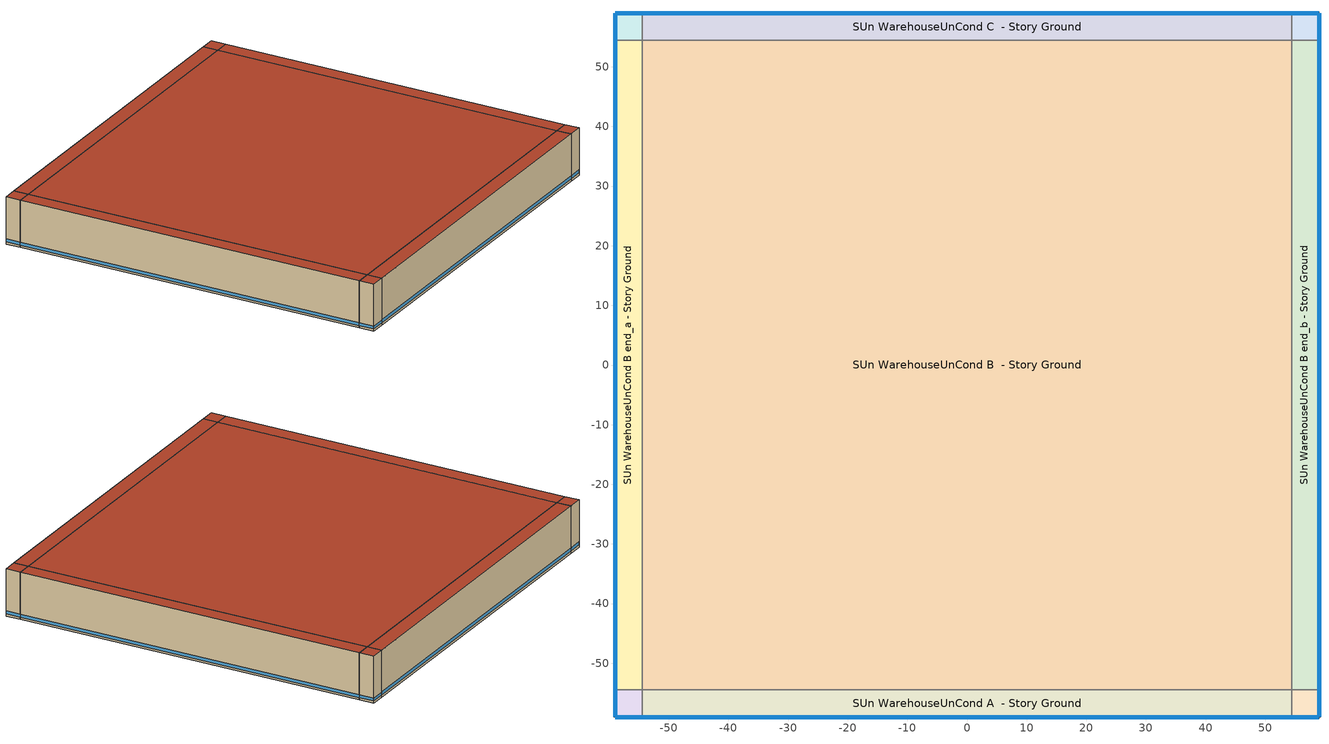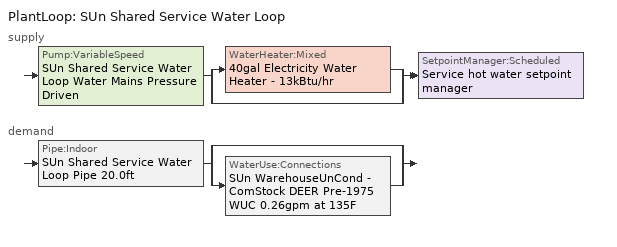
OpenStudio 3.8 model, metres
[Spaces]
SUn WarehouseUnCond A end_a - Story Ground
 floor ground (Foundation F 126 Perim 914 Area 209): -59.02,-59.02 -59.02,-54.45 -54.45,-54.45 -54.45,-59.02 z0
 wall outside: -59.02,-54.45 -59.02,-59.02 -54.45,-59.02 z0:14.63
 wall to SUn WarehouseUnCond B end_a - Story Ground: -54.45,-54.45 -59.02,-54.45 z0:14.63
 wall to SUn WarehouseUnCond A  - Story Ground: -54.45,-59.02 -54.45,-54.45 z0:14.63
 window (Window U-0.75 SHGC 0.65): -59.02,-54.48 -59.02,-59 / -59,-59.02 -54.48,-59.02 z0.76:1.65
 roof outside: -54.45,-59.02 -54.45,-54.45 -59.02,-54.45 -59.02,-59.02 z14.63
SUn WarehouseUnCond B end_a - Story Ground
 floor ground (Foundation F 126 Perim 1089 Area 49791): -59.02,-54.45 -59.02,54.45 -54.45,54.45 -54.45,-54.45 z0
 wall outside: -59.02,54.45 -59.02,-54.45 z0:14.63
 wall to SUn WarehouseUnCond C end_a - Story Ground: -54.45,54.45 -59.02,54.45 z0:14.63
 wall to SUn WarehouseUnCond B  - Story Ground: -54.45,-54.45 -54.45,54.45 z0:14.63
 window (Window U-0.75 SHGC 0.65): -59.02,54.43 -59.02,-54.43 z0.76:1.64
 roof outside: -54.45,-54.45 -54.45,54.45 -59.02,54.45 -59.02,-54.45 z14.63
SUn WarehouseUnCond C end_a - Story Ground
 floor ground (Foundation F 126 Perim 914 Area 209): -59.02,54.45 -59.02,59.02 -54.45,59.02 -54.45,54.45 z0
 wall outside: -54.45,59.02 -59.02,59.02 -59.02,54.45 z0:14.63
 wall to SUn WarehouseUnCond C  - Story Ground: -54.45,54.45 -54.45,59.02 z0:14.63
 window (Window U-0.75 SHGC 0.65): -59.02,59 -59.02,54.48 / -54.48,59.02 -59,59.02 z0.76:1.65
 roof outside: -54.45,54.45 -54.45,59.02 -59.02,59.02 -59.02,54.45 z14.63
SUn WarehouseUnCond A  - Story Ground
 floor ground (Foundation F 126 Perim 1089 Area 49791): -54.45,-59.02 -54.45,-54.45 54.45,-54.45 54.45,-59.02 z0
 wall outside: -54.45,-59.02 54.45,-59.02 z0:14.63
 wall to SUn WarehouseUnCond B  - Story Ground: 54.45,-54.45 -54.45,-54.45 z0:14.63
 wall to SUn WarehouseUnCond A end_b - Story Ground: 54.45,-59.02 54.45,-54.45 z0:14.63
 window (Window U-0.75 SHGC 0.65): -54.43,-59.02 54.43,-59.02 z0.76:1.64
 roof outside: 54.45,-59.02 54.45,-54.45 -54.45,-54.45 -54.45,-59.02 z14.63
SUn WarehouseUnCond B  - Story Ground
 floor ground (Foundation F 126 Perim 0 Area 118602): -54.45,-54.45 -54.45,54.45 54.45,54.45 54.45,-54.45 z0
 wall to SUn WarehouseUnCond C  - Story Ground: 54.45,54.45 -54.45,54.45 z0:14.63
 wall to SUn WarehouseUnCond B end_b - Story Ground: 54.45,-54.45 54.45,54.45 z0:14.63
 roof outside: 54.45,-54.45 54.45,54.45 -54.45,54.45 -54.45,-54.45 z14.63
SUn WarehouseUnCond C  - Story Ground
 floor ground (Foundation F 126 Perim 1089 Area 49791): -54.45,54.45 -54.45,59.02 54.45,59.02 54.45,54.45 z0
 wall outside: 54.45,59.02 -54.45,59.02 z0:14.63
 wall to SUn WarehouseUnCond C end_b - Story Ground: 54.45,54.45 54.45,59.02 z0:14.63
 window (Window U-0.75 SHGC 0.65): 54.43,59.02 -54.43,59.02 z0.76:1.64
 roof outside: 54.45,54.45 54.45,59.02 -54.45,59.02 -54.45,54.45 z14.63
SUn WarehouseUnCond A end_b - Story Ground
 floor ground (Foundation F 126 Perim 914 Area 209): 54.45,-59.02 54.45,-54.45 59.02,-54.45 59.02,-59.02 z0
 wall outside: 54.45,-59.02 59.02,-59.02 59.02,-54.45 z0:14.63
 wall to SUn WarehouseUnCond B end_b - Story Ground: 59.02,-54.45 54.45,-54.45 z0:14.63
 window (Window U-0.75 SHGC 0.65): 54.48,-59.02 59,-59.02 / 59.02,-59 59.02,-54.48 z0.76:1.65
 roof outside: 59.02,-59.02 59.02,-54.45 54.45,-54.45 54.45,-59.02 z14.63
SUn WarehouseUnCond B end_b - Story Ground
 floor ground (Foundation F 126 Perim 1089 Area 49791): 54.45,-54.45 54.45,54.45 59.02,54.45 59.02,-54.45 z0
 wall outside: 59.02,-54.45 59.02,54.45 z0:14.63
 wall to SUn WarehouseUnCond C end_b - Story Ground: 59.02,54.45 54.45,54.45 z0:14.63
 window (Window U-0.75 SHGC 0.65): 59.02,-54.43 59.02,54.43 z0.76:1.64
 roof outside: 59.02,-54.45 59.02,54.45 54.45,54.45 54.45,-54.45 z14.63
SUn WarehouseUnCond C end_b - Story Ground
 floor ground (Foundation F 126 Perim 914 Area 209): 54.45,54.45 54.45,59.02 59.02,59.02 59.02,54.45 z0
 wall outside: 59.02,54.45 59.02,59.02 54.45,59.02 z0:14.63
 window (Window U-0.75 SHGC 0.65): 59,59.02 54.48,59.02 / 59.02,54.48 59.02,59 z0.76:1.65
 roof outside: 59.02,54.45 59.02,59.02 54.45,59.02 54.45,54.45 z14.63
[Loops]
PlantLoop 'SUn Shared Service Water Loop'
 supply: Pump:VariableSpeed 'SUn Shared Service Water Loop Water Mains Pressure Driven' > split
  | WaterHeater:Mixed '40gal Electricity Water Heater - 13kBtu/hr'
  | bypass
  join > SetpointManager:Scheduled 'Service hot water setpoint manager'
 demand: Pipe:Indoor 'SUn Shared Service Water Loop Pipe 20.0ft' > split
  | bypass
  | WaterUse:Connections 'SUn WarehouseUnCond - ComStock DEER Pre-1975 WUC 0.26gpm at 135F'
[Site]
Barstow Daggett_CA_USA: Latitude {deg}=34.85; Longitude {deg}=-116.79; Time Zone {hr}=-8; Elevation {m}=588; Terrain=City
[Site:WaterMainsTemperature]
Calculation Method=Correlation; Annual Average Outdoor Air Temperature {C}=20.6067; Maximum Difference In Monthly Average Outdoor Air Temperatures {deltaC}=25.37
[SizingPeriod:DesignDay] Barometric Pressure {Pa}=94458; Rain Indicator=No; Snow Indicator=No; Day of Month=21; Daylight Saving Time Indicator=No; Humidity Condition Type=Wetbulb; Dry-Bulb Temperature Range Modifier Type=DefaultMultipliers
Name | Maximum Dry-Bulb Temperature {C} | Daily Dry-Bulb Temperature Range {deltaC} | Wind Speed {m/s} | Wind Direction {deg} | Month | Day Type | Wetbulb or DewPoint at Maximum Dry-Bulb {C} | Solar Model Indicator | ASHRAE Clear Sky Optical Depth for Beam Irradiance | ASHRAE Clear Sky Optical Depth for Diffuse Irradiance | Sky Clearness
Barstow Daggett Ann Clg .4% Condns DB=>MWB 1 | 42.5 | 16.6 | 4.8 | 290 | 7 | SummerDesignDay | 20.7 | ASHRAETau | 0.321 | 2.432
Barstow Daggett Ann Clg .4% Condns WB=>MDB 1 | 37.5 | 16.6 | 4.8 | 290 | 7 | SummerDesignDay | 22.7 | ASHRAETau | 0.321 | 2.432
Barstow Daggett Ann Htg 99.6% Condns DB 1 | -1.8 | 0 | 2.6 | 280 | 12 | WinterDesignDay | -1.8 | ASHRAEClearSky |  |  | 0
Barstow Daggett August .4% Condns DB=>MCWB 1 | 43.6 | 16.4 | 4.8 | 290 | 8 | SummerDesignDay | 21.7 | ASHRAETau | 0.332 | 2.431
Barstow Daggett October .4% Condns DB=>MCWB 1 | 36.3 | 15.3 | 4.8 | 290 | 10 | SummerDesignDay | 17.2 | ASHRAETau | 0.325 | 2.491
Barstow Daggett September .4% Condns DB=>MCWB 1 | 40.8 | 16.2 | 4.8 | 290 | 9 | SummerDesignDay | 19.4 | ASHRAETau | 0.315 | 2.542
[ClimateZones]
Climate Zone Institution Name 1=CEC; Climate Zone Document Name 1=California Climate Zone Descriptions; Climate Zone Document Year 1=1995; Climate Zone Value 1=10
[Building]
ComStock DEER Pre-1975|SUn: North Axis {deg}=135; Default Construction Set=ComStock DEER Pre-1975 - SUn - CEC T24-CEC10; Default Schedule Set=Building Default Schedule Set; Standards Building Type=SUn
[Site:GroundTemperature:FCfactorMethod]
January Ground Temperature {C}=19; February Ground Temperature {C}=12.8; March Ground Temperature {C}=12.5; April Ground Temperature {C}=12.4; May Ground Temperature {C}=13.1; June Ground Temperature {C}=14.2; July Ground Temperature {C}=14.5; August Ground Temperature {C}=18.8; September Ground Temperature {C}=21.7; October Ground Temperature {C}=24.2; November Ground Temperature {C}=25; December Ground Temperature {C}=24
[Construction:FfactorGroundFloor] F-Factor {W/m-K}=1.26344
Name | Area {m2} | PerimeterExposed {m}
Foundation F 126 Perim 914 Area 209 | 20.9032 | 9.144
Foundation F 126 Perim 1089 Area 49791 | 497.912 | 108.905
Foundation F 126 Perim 0 Area 118602 | 11860.2 | 0
[DefaultConstructionSet]
ComStock DEER Pre-1975 - SUn - CEC T24-CEC10: Default Exterior Surface Constructions=Default Surface Constructions 1; Default Interior Surface Constructions=Default Surface Constructions 2; Default Ground Contact Surface Constructions=Default Surface Constructions 3; Default Exterior SubSurface Constructions=Default Sub Surface Constructions 1; Default Interior SubSurface Constructions=Default Sub Surface Constructions 2; Interior Partition Construction=Typical Interior Partition
[DefaultSurfaceConstructions]
Name | Floor Construction | Wall Construction | Roof Ceiling Construction
Default Surface Constructions 1 | DEER Uncarpeted 6in Slab Floor | DEER Insulated Wood Framed Exterior Wall R-8.03 | DEER Wood Framed Roof R-14.18
Default Surface Constructions 2 | DEER Uncarpeted 6in Slab Floor | Typical Interior Wall | DEER Uncarpeted 6in Slab Floor
Default Surface Constructions 3 | DEER Carpeted 6in Slab Floor | Typical Uninsulated Basement Mass Wall
[Construction]
DEER Uncarpeted 6in Slab Floor: Typical Insulation R-1.73, 6 in. Normalweight Concrete Floor
DEER Wood Framed Roof R-14.18: Roof Membrane, Typical Insulation R-13.68, Metal Roof Surface
Typical Interior Wall: G01 13mm gypsum board, G01 13mm gypsum board
DEER Carpeted 6in Slab Floor: 6 in. Normalweight Concrete Floor, Typical Carpet Pad
Typical Uninsulated Basement Mass Wall: 8 in. Concrete Block Basement Wall
DEER Metal Framed Window U-1.23 SHGC 0.82: Simple Glazing U-1.23 SHGC 0.82
DEER Metal Framed Window U-1.23 SHGC 0.82 1: Simple Glazing U-1.23 SHGC 0.82 1
Typical Uninsulated Swinging Door: Typical Insulation R-6.53
U 0.98 SHGC 0.68 Sgl Ref-B-H Clr 6mm: REF B CLEAR HI 6MM
Typical Insulated Metal Door: F08 Metal surface, Typical Insulation R-6.53
DEER Skylight U-1.31 SHGC 0.61: Simple Glazing U-1.23 SHGC 0.61
Typical Interior Window: Clear 3mm
Typical Interior Door; Typical Interior Partition: G05 25mm wood
DEER Insulated Wood Framed Exterior Wall R-8.03: 25mm Stucco, 5/8 in. Gypsum Board, Typical Insulation R-6.53, 5/8 in. Gypsum Board
Uninsulated copper pipe 0.75in type L: Copper pipe 0.75in type L
Window U-0.75 SHGC 0.65: Simple Glazing Double - No LowE - Clear - Aluminum
[Material:NoMass] Roughness=Smooth; Thermal Absorptance=0.9; Solar Absorptance=0.7
Name | Thermal Resistance {m2-K/W} | Visible Absorptance
Typical Insulation R-1.73 | 0.305336 | 0.7
Typical Insulation R-13.68 | 2.40869 | 0.7
Typical Insulation R-6.53 | 1.14944 | 0.7
Typical Carpet Pad | 0.21648 | 0.8
[Material] Thermal Absorptance=0.9
Name | Roughness | Thickness {m} | Conductivity {W/m-K} | Density {kg/m3} | Specific Heat {J/kg-K} | Solar Absorptance | Visible Absorptance
6 in. Normalweight Concrete Floor | MediumRough | 0.1524 | 2.31 | 2322 | 832 | 0.7 | 0.7
Roof Membrane | VeryRough | 0.0095 | 0.16 | 1121.29 | 1460 | 0.7 | 0.7
Metal Roof Surface; F08 Metal surface | Smooth | 0.0008 | 45.28 | 7824 | 500 | 0.7 | 0.7
G01 13mm gypsum board | Smooth | 0.0127 | 0.160031 | 800.001 | 1090.73 | 0.7 | 0.5
8 in. Concrete Block Basement Wall | MediumRough | 0.2032 | 1.326 | 1842 | 912 | 0.7 | 0.7
G05 25mm wood | MediumSmooth | 0.0254 | 0.15 | 608 | 1630 | 0.5 | 0.5
25mm Stucco | Smooth | 0.0254 | 0.72 | 1856 | 840 | 0.7 | 0.7
5/8 in. Gypsum Board | MediumSmooth | 0.0159 | 0.16 | 800 | 1090 | 0.7 | 0.7
Copper pipe 0.75in type L | Smooth | 0.001143 | 386 | 8906.27 | 385.1856 | 0.7 | 0.7
[DefaultSubSurfaceConstructions]
Name | Fixed Window Construction | Operable Window Construction | Door Construction | Glass Door Construction | Overhead Door Construction | Skylight Construction | Tubular Daylight Dome Construction | Tubular Daylight Diffuser Construction
Default Sub Surface Constructions 1 | DEER Metal Framed Window U-1.23 SHGC 0.82 | DEER Metal Framed Window U-1.23 SHGC 0.82 1 | Typical Uninsulated Swinging Door | U 0.98 SHGC 0.68 Sgl Ref-B-H Clr 6mm | Typical Insulated Metal Door | DEER Skylight U-1.31 SHGC 0.61 | Typical Interior Window | Typical Interior Window
Default Sub Surface Constructions 2 | Typical Interior Window | Typical Interior Window | Typical Interior Door
[WindowMaterial:SimpleGlazingSystem]
Name | U-Factor {W/m2-K} | Solar Heat Gain Coefficient | Visible Transmittance
Simple Glazing U-1.23 SHGC 0.82; Simple Glazing U-1.23 SHGC 0.82 1 | 7 | 0.82 | 0.25
Simple Glazing U-1.23 SHGC 0.61 | 7 | 0.61 | 0.25
Simple Glazing Double - No LowE - Clear - Aluminum | 4.23598 | 0.646 | 0.671
[WindowMaterial:Glazing] Optical Data Type=SpectralAverage; Infrared Transmittance at Normal Incidence=0; Front Side Infrared Hemispherical Emissivity=0.84; Conductivity {W/m-K}=0.9; Dirt Correction Factor for Solar and Visible Transmittance=1; Solar Diffusing=No
Name | Thickness {m} | Solar Transmittance at Normal Incidence | Front Side Solar Reflectance at Normal Incidence | Back Side Solar Reflectance at Normal Incidence | Visible Transmittance at Normal Incidence | Front Side Visible Reflectance at Normal Incidence | Back Side Visible Reflectance at Normal Incidence | Back Side Infrared Hemispherical Emissivity
REF B CLEAR HI 6MM | 0.006 | 0.24 | 0.16 | 0.32 | 0.3 | 0.16 | 0.29 | 0.6
Clear 3mm | 0.003 | 0.837 | 0.075 | 0.075 | 0.898 | 0.081 | 0.081 | 0.84
[SpaceType]
SUn WarehouseUnCond - ComStock DEER Pre-1975: Default Schedule Set=SUn WarehouseUnCond Schedule Set; Design Specification Outdoor Air Object=SUn WarehouseUnCond Ventilation; Standards Building Type=SUn; Standards Space Type=WarehouseUnCond
[BuildingStory]
Story Ground: Nominal Z Coordinate {m}=0; Nominal Floor to Floor Height {m}=14.6304
[Space] Space Type=SUn WarehouseUnCond - ComStock DEER Pre-1975; Building Story=Story Ground
Name | Thermal Zone
SUn WarehouseUnCond A end_a - Story Ground | Zone SUn WarehouseUnCond A end_a - Story Ground
SUn WarehouseUnCond B end_a - Story Ground | Zone SUn WarehouseUnCond B end_a - Story Ground
SUn WarehouseUnCond C end_a - Story Ground | Zone SUn WarehouseUnCond C end_a - Story Ground
SUn WarehouseUnCond A  - Story Ground | Zone SUn WarehouseUnCond A  - Story Ground
SUn WarehouseUnCond B  - Story Ground | Zone SUn WarehouseUnCond B  - Story Ground
SUn WarehouseUnCond C  - Story Ground | Zone SUn WarehouseUnCond C  - Story Ground
SUn WarehouseUnCond A end_b - Story Ground | Zone SUn WarehouseUnCond A end_b - Story Ground
SUn WarehouseUnCond B end_b - Story Ground | Zone SUn WarehouseUnCond B end_b - Story Ground
SUn WarehouseUnCond C end_b - Story Ground | Zone SUn WarehouseUnCond C end_b - Story Ground
[ThermalZone] Multiplier=1; Use Ideal Air Loads=No
Name | Thermostat
Zone SUn WarehouseUnCond A end_a - Story Ground | SUn WarehouseUnCond - ComStock DEER Pre-1975 Thermostat 1
Zone SUn WarehouseUnCond B end_a - Story Ground | SUn WarehouseUnCond - ComStock DEER Pre-1975 Thermostat 4
Zone SUn WarehouseUnCond C end_a - Story Ground | SUn WarehouseUnCond - ComStock DEER Pre-1975 Thermostat 7
Zone SUn WarehouseUnCond A  - Story Ground | SUn WarehouseUnCond - ComStock DEER Pre-1975 Thermostat
Zone SUn WarehouseUnCond B  - Story Ground | SUn WarehouseUnCond - ComStock DEER Pre-1975 Thermostat 3
Zone SUn WarehouseUnCond C  - Story Ground | SUn WarehouseUnCond - ComStock DEER Pre-1975 Thermostat 6
Zone SUn WarehouseUnCond A end_b - Story Ground | SUn WarehouseUnCond - ComStock DEER Pre-1975 Thermostat 2
Zone SUn WarehouseUnCond B end_b - Story Ground | SUn WarehouseUnCond - ComStock DEER Pre-1975 Thermostat 5
Zone SUn WarehouseUnCond C end_b - Story Ground | SUn WarehouseUnCond - ComStock DEER Pre-1975 Thermostat 8
[Sizing:Zone] Zone Cooling Design Supply Air Temperature Input Method=SupplyAirTemperature; Zone Cooling Design Supply Air Temperature {C}=14; Zone Cooling Design Supply Air Temperature Difference {deltaC}=11.11; Zone Heating Design Supply Air Temperature Input Method=SupplyAirTemperature; Zone Heating Design Supply Air Temperature {C}=40; Zone Heating Design Supply Air Temperature Difference {deltaC}=11.11; Zone Cooling Design Supply Air Humidity Ratio {kg-H2O/kg-air}=0.0085; Zone Heating Design Supply Air Humidity Ratio {kg-H2O/kg-air}=0.008; Cooling Design Air Flow Method=DesignDay; Heating Design Air Flow Method=DesignDay; Account for Dedicated Outdoor Air System=No; Dedicated Outdoor Air System Control Strategy=NeutralSupplyAir; Dedicated Outdoor Air Low Setpoint Temperature for Design {C}=autosize; Dedicated Outdoor Air High Setpoint Temperature for Design {C}=autosize; Zone Load Sizing Method=Sensible Load Only No Latent Load; Zone Latent Cooling Design Supply Air Humidity Ratio Input Method=HumidityRatioDifference; Zone Cooling Design Supply Air Humidity Ratio Difference {kgWater/kgDryAir}=0.005; Zone Latent Heating Design Supply Air Humidity Ratio Input Method=HumidityRatioDifference; Zone Humidification Design Supply Air Humidity Ratio Difference {kgWater/kgDryAir}=0.005
Zone SUn WarehouseUnCond A end_a - Story Ground; Zone SUn WarehouseUnCond B end_a - Story Ground; Zone SUn WarehouseUnCond C end_a - Story Ground; Zone SUn WarehouseUnCond A  - Story Ground; Zone SUn WarehouseUnCond B  - Story Ground; Zone SUn WarehouseUnCond C  - Story Ground; Zone SUn WarehouseUnCond A end_b - Story Ground; Zone SUn WarehouseUnCond B end_b - Story Ground; Zone SUn WarehouseUnCond C end_b - Story Ground
[Zone equipment]
Zone SUn WarehouseUnCond A end_a - Story Ground: Zone SUn WarehouseUnCond A end_a - Story Ground Electric Baseboard
Zone SUn WarehouseUnCond B end_a - Story Ground: Zone SUn WarehouseUnCond B end_a - Story Ground Electric Baseboard
Zone SUn WarehouseUnCond C end_a - Story Ground: Zone SUn WarehouseUnCond C end_a - Story Ground Electric Baseboard
Zone SUn WarehouseUnCond A  - Story Ground: Zone SUn WarehouseUnCond A  - Story Ground Electric Baseboard
Zone SUn WarehouseUnCond B  - Story Ground: Zone SUn WarehouseUnCond B  - Story Ground Electric Baseboard
Zone SUn WarehouseUnCond C  - Story Ground: Zone SUn WarehouseUnCond C  - Story Ground Electric Baseboard
Zone SUn WarehouseUnCond A end_b - Story Ground: Zone SUn WarehouseUnCond A end_b - Story Ground Electric Baseboard
Zone SUn WarehouseUnCond B end_b - Story Ground: Zone SUn WarehouseUnCond B end_b - Story Ground Electric Baseboard
Zone SUn WarehouseUnCond C end_b - Story Ground: Zone SUn WarehouseUnCond C end_b - Story Ground Electric Baseboard
[People:Definition]
SUn WarehouseUnCond People Definition: Number of People Calculation Method=People/Area; People per Space Floor Area {person/m2}=0.0236806; Fraction Radiant=0.3
[People]
SUn WarehouseUnCond People: People Definition=SUn WarehouseUnCond People Definition; Space or SpaceType=SUn WarehouseUnCond - ComStock DEER Pre-1975; Work Efficiency Schedule=Work Efficiency Schedule; Clothing Insulation Schedule=Clothing Schedule; Air Velocity Schedule=Air Velocity Schedule; Multiplier=1
[Lights:Definition]
SUn WarehouseUnCond - ComStock DEER Pre-1975 General Lights Definition: Design Level Calculation Method=Watts/Area; Watts per Space Floor Area {W/m2}=2.47757; Fraction Radiant=0.465; Fraction Visible=0.2; Return Air Fraction=0
[ElectricEquipment:Definition]
SUn WarehouseUnCond Elec Equip Definition: Design Level Calculation Method=Watts/Area; Watts per Space Floor Area {W/m2}=2.15278; Fraction Latent=0; Fraction Radiant=0.5; Fraction Lost=0
[ElectricEquipment]
SUn WarehouseUnCond Elec Equip: Electric Equipment Definition=SUn WarehouseUnCond Elec Equip Definition; Space or SpaceType=SUn WarehouseUnCond - ComStock DEER Pre-1975
[DesignSpecification:OutdoorAir]
SUn WarehouseUnCond Ventilation: Outdoor Air Method=Maximum; Outdoor Air Flow per Person {m3/s-person}=0.00707921; Outdoor Air Flow per Floor Area {m3/s-m2}=0.000762
[DefaultScheduleSet]
Name | Number of People Schedule | People Activity Level Schedule | Lighting Schedule | Electric Equipment Schedule | Infiltration Schedule | Hours of Operation Schedule
SUn WarehouseUnCond Schedule Set | D_SUn_All_Occup_Yr | DEER Activity 220W/person | D17_SUn_WHU_LF_Yr | D_SUn_All_Misc_Yr | D_SUn_All_C_Inf_Yr
Building Default Schedule Set |  |  |  |  |  | Building Hours of Operation NonResidential
[Exterior:Lights:Definition]
Name | Design Level {W}
Parking Areas and Drives Def (W/ft^2) | 0.0364913
Building Facades Def (W/ft^2) | 0.2
Main Entries Def (W/ft) | 30
Other Doors Def (W/ft) | 20
[Exterior:Lights] Schedule=Always On Discrete; Control Option=AstronomicalClock
Name | Exterior Lights Definition | Multiplier
Parking Areas and Drives | Parking Areas and Drives Def (W/ft^2) | 60750
Building Facades | Building Facades Def (W/ft^2) | 74361.3
Main Entries | Main Entries Def (W/ft) | 24
Other Doors | Other Doors Def (W/ft) | 12
[WaterUse:Connections]
SUn WarehouseUnCond - ComStock DEER Pre-1975 WUC 0.26gpm at 135F: Drain Water Heat Exchanger Type=None; Drain Water Heat Exchanger Destination=Plant; Water Use Equipment Name 1=SUn WarehouseUnCond - ComStock DEER Pre-1975 Service Water Use 0.26gpm at 135F
[WaterUse:Equipment:Definition]
SUn WarehouseUnCond - ComStock DEER Pre-1975 Service Water Use Def 0.26gpm: Peak Flow Rate {m3/s}=1.64101e-05; Target Temperature Schedule=Mixed Water At Faucet Temp - 135F; Sensible Fraction Schedule=Fraction Sensible - 0.2; Latent Fraction Schedule=Fraction Latent - 0.05
[WaterUse:Equipment]
SUn WarehouseUnCond - ComStock DEER Pre-1975 Service Water Use 0.26gpm at 135F: Water Use Equipment Definition=SUn WarehouseUnCond - ComStock DEER Pre-1975 Service Water Use Def 0.26gpm; Flow Rate Fraction Schedule=D_SUn_All_DHW_DHW_Yr
[PlantLoop]
SUn Shared Service Water Loop: Glycol Concentration=0; Maximum Loop Temperature {C}=60; Minimum Loop Temperature {C}=10; Maximum Loop Flow Rate {m3/s}=1.64101e-05; Plant Loop Volume {m3}=0.00196921; Load Distribution Scheme=Optimal
[Sizing:Plant]
SUn Shared Service Water Loop: Loop Type=Heating; Design Loop Exit Temperature {C}=60; Loop Design Temperature Difference {deltaC}=5; Sizing Option=NonCoincident; Zone Timesteps in Averaging Window=1; Coincident Sizing Factor Mode=None
[SetpointManager:Scheduled]
Service hot water setpoint manager: Control Variable=Temperature; Schedule=Service Water Loop Temp - 140F; Setpoint Node or NodeList=SUn Shared Service Water Loop Supply Outlet Node
[Pump:VariableSpeed]
SUn Shared Service Water Loop Water Mains Pressure Driven: Rated Flow Rate {m3/s}=1.64101e-05; Rated Pump Head {Pa}=0.001; Rated Power Consumption {W}=2.4322e-08; Motor Efficiency=0.865; Coefficient 1 of the Part Load Performance Curve=0; Coefficient 2 of the Part Load Performance Curve=3.2485; Coefficient 3 of the Part Load Performance Curve=-4.7443; Coefficient 4 of the Part Load Performance Curve=2.5294; Pump Control Type=Intermittent; Skin Loss Radiative Fraction=0.5; Design Power Sizing Method=PowerPerFlowPerPressure; Design Electric Power per Unit Flow Rate {W/(m3/s)}=348701.1; Design Shaft Power per Unit Flow Rate per Unit Head {W-s/m3-Pa}=1.28205; Design Minimum Flow Rate Fraction=0
[WaterHeater:Mixed]
40gal Electricity Water Heater - 13kBtu/hr: Tank Volume {m3}=0.151416; Setpoint Temperature Schedule=Service Water Loop Temp - 140F; Deadband Temperature Difference {deltaC}=2; Maximum Temperature Limit {C}=60; Heater Control Type=Cycle; Heater Maximum Capacity {W}=3841.95; Heater Fuel Type=Electricity; Heater Thermal Efficiency=1; Off Cycle Parasitic Fuel Consumption Rate {W}=0; Off Cycle Parasitic Fuel Type=Electricity; Off Cycle Parasitic Heat Fraction to Tank=0.8; On Cycle Parasitic Fuel Consumption Rate {W}=0; On Cycle Parasitic Fuel Type=Electricity; Ambient Temperature Indicator=Schedule; Ambient Temperature Schedule=Water Heater Ambient Temp Schedule - 70.0f; Off Cycle Loss Coefficient to Ambient Temperature {W/K}=1.053; On Cycle Loss Coefficient to Ambient Temperature {W/K}=1.053; Use Side Effectiveness=1; Source Side Effectiveness=1; Use Side Design Flow Rate {m3/s}=autosize; Source Side Design Flow Rate {m3/s}=autosize; Indirect Water Heating Recovery Time {hr}=1.5; Source Side Flow Control Mode=IndirectHeatPrimarySetpoint
[WaterHeater:Sizing]
40gal Electricity Water Heater - 13kBtu/hr: Design Mode=PeakDraw; Time Storage Can Meet Peak Draw {hr}=0.538503; Time for Tank Recovery {hr}=0; Nominal Tank Volume for Autosizing Plant Connections {m3}=1
[Pipe:Indoor]
SUn Shared Service Water Loop Pipe 20.0ft: Construction=Uninsulated copper pipe 0.75in type L; Environment Type=Schedule; Ambient Temperature Schedule=SUn Shared Service Water Loop Piping Air Temp - 70F; Ambient Air Velocity Schedule=SUn Shared Service Water Loop Piping Air Velocity - 0.67mph; Pipe Inside Diameter {m}=0.019939; Pipe Length {m}=6.096
[ThermostatSetpoint:DualSetpoint] Heating Setpoint Temperature Schedule=D_SUn_All_HTemp_Yr; Cooling Setpoint Temperature Schedule=D_SUn_All_CTemp_Yr
SUn WarehouseUnCond - ComStock DEER Pre-1975 Thermostat; SUn WarehouseUnCond - ComStock DEER Pre-1975 Thermostat 1; SUn WarehouseUnCond - ComStock DEER Pre-1975 Thermostat 2; SUn WarehouseUnCond - ComStock DEER Pre-1975 Thermostat 3; SUn WarehouseUnCond - ComStock DEER Pre-1975 Thermostat 4; SUn WarehouseUnCond - ComStock DEER Pre-1975 Thermostat 5; SUn WarehouseUnCond - ComStock DEER Pre-1975 Thermostat 6; SUn WarehouseUnCond - ComStock DEER Pre-1975 Thermostat 7; SUn WarehouseUnCond - ComStock DEER Pre-1975 Thermostat 8
[ZoneHVAC:Baseboard:Convective:Electric] Availability Schedule=Always On Discrete; Efficiency=1
Name | Nominal Capacity {W}
Zone SUn WarehouseUnCond A  - Story Ground Electric Baseboard; Zone SUn WarehouseUnCond B end_b - Story Ground Electric Baseboard | 38223.3
Zone SUn WarehouseUnCond A end_a - Story Ground Electric Baseboard; Zone SUn WarehouseUnCond C end_b - Story Ground Electric Baseboard | 3013.92
Zone SUn WarehouseUnCond A end_b - Story Ground Electric Baseboard | 3012.45
Zone SUn WarehouseUnCond B  - Story Ground Electric Baseboard | 186397
Zone SUn WarehouseUnCond B end_a - Story Ground Electric Baseboard; Zone SUn WarehouseUnCond C  - Story Ground Electric Baseboard | 38256.4
Zone SUn WarehouseUnCond C end_a - Story Ground Electric Baseboard | 3015.4
[Lights]
SUn WarehouseUnCond - ComStock DEER Pre-1975 General Lighting: Lights Definition=SUn WarehouseUnCond - ComStock DEER Pre-1975 General Lights Definition; Space or SpaceType=SUn WarehouseUnCond - ComStock DEER Pre-1975; Fraction Replaceable=1
[SpaceInfiltration:DesignFlowRate] Design Flow Rate Calculation Method=Flow/ExteriorArea; Flow per Exterior Surface Area {m3/s-m2}=0.00123985; Velocity Term Coefficient=0
Name | Space or SpaceType | Schedule | Constant Term Coefficient | Temperature Term Coefficient | Velocity Squared Term Coefficient
SUn WarehouseUnCond C end_b - Story Ground HVAC On Infiltration | SUn WarehouseUnCond C end_b - Story Ground | Infiltration HVAC On Schedule | 0.0037 | 0.005 | 0.046
SUn WarehouseUnCond C end_b - Story Ground HVAC Off Infiltration | SUn WarehouseUnCond C end_b - Story Ground | Infiltration HVAC Off Schedule | 0 | 0.0097 | 0.0596
SUn WarehouseUnCond B end_b - Story Ground HVAC On Infiltration | SUn WarehouseUnCond B end_b - Story Ground | Infiltration HVAC On Schedule | 0.0037 | 0.005 | 0.046
SUn WarehouseUnCond B end_b - Story Ground HVAC Off Infiltration | SUn WarehouseUnCond B end_b - Story Ground | Infiltration HVAC Off Schedule | 0 | 0.0097 | 0.0596
SUn WarehouseUnCond A end_b - Story Ground HVAC On Infiltration | SUn WarehouseUnCond A end_b - Story Ground | Infiltration HVAC On Schedule | 0.0037 | 0.005 | 0.046
SUn WarehouseUnCond A end_b - Story Ground HVAC Off Infiltration | SUn WarehouseUnCond A end_b - Story Ground | Infiltration HVAC Off Schedule | 0 | 0.0097 | 0.0596
SUn WarehouseUnCond C  - Story Ground HVAC On Infiltration | SUn WarehouseUnCond C  - Story Ground | Infiltration HVAC On Schedule | 0.0037 | 0.005 | 0.046
SUn WarehouseUnCond C  - Story Ground HVAC Off Infiltration | SUn WarehouseUnCond C  - Story Ground | Infiltration HVAC Off Schedule | 0 | 0.0097 | 0.0596
SUn WarehouseUnCond B  - Story Ground HVAC On Infiltration | SUn WarehouseUnCond B  - Story Ground | Infiltration HVAC On Schedule | 0.0037 | 0.005 | 0.046
SUn WarehouseUnCond B  - Story Ground HVAC Off Infiltration | SUn WarehouseUnCond B  - Story Ground | Infiltration HVAC Off Schedule | 0 | 0.0097 | 0.0596
SUn WarehouseUnCond C end_a - Story Ground HVAC On Infiltration | SUn WarehouseUnCond C end_a - Story Ground | Infiltration HVAC On Schedule | 0.0037 | 0.005 | 0.046
SUn WarehouseUnCond C end_a - Story Ground HVAC Off Infiltration | SUn WarehouseUnCond C end_a - Story Ground | Infiltration HVAC Off Schedule | 0 | 0.0097 | 0.0596
SUn WarehouseUnCond A  - Story Ground HVAC On Infiltration | SUn WarehouseUnCond A  - Story Ground | Infiltration HVAC On Schedule | 0.0037 | 0.005 | 0.046
SUn WarehouseUnCond A  - Story Ground HVAC Off Infiltration | SUn WarehouseUnCond A  - Story Ground | Infiltration HVAC Off Schedule | 0 | 0.0097 | 0.0596
SUn WarehouseUnCond B end_a - Story Ground HVAC On Infiltration | SUn WarehouseUnCond B end_a - Story Ground | Infiltration HVAC On Schedule | 0.0037 | 0.005 | 0.046
SUn WarehouseUnCond B end_a - Story Ground HVAC Off Infiltration | SUn WarehouseUnCond B end_a - Story Ground | Infiltration HVAC Off Schedule | 0 | 0.0097 | 0.0596
SUn WarehouseUnCond A end_a - Story Ground HVAC On Infiltration | SUn WarehouseUnCond A end_a - Story Ground | Infiltration HVAC On Schedule | 0.0037 | 0.005 | 0.046
SUn WarehouseUnCond A end_a - Story Ground HVAC Off Infiltration | SUn WarehouseUnCond A end_a - Story Ground | Infiltration HVAC Off Schedule | 0 | 0.0097 | 0.0596
[Schedule:Ruleset]
Name | Default Day Schedule | Summer Design Day Schedule | Winter Design Day Schedule
Clothing Schedule | Clothing Schedule Default Winter Clothes
Air Velocity Schedule | Air Velocity Schedule Default
Work Efficiency Schedule | Work Efficiency Schedule Default
D_SUn_All_Occup_Yr | D_SUn_All_Occup_Yr Default | D_SUn_All_Occup_Yr Summer Design Day | D_SUn_All_Occup_Yr Winter Design Day
DEER Activity 220W/person | DEER Activity 220W/person Default | DEER Activity 220W/person Summer Design Day | DEER Activity 220W/person Winter Design Day
D17_SUn_WHU_LF_Yr | D17_SUn_WHU_LF_Yr Default | D17_SUn_WHU_LF_Yr Summer Design Day | D17_SUn_WHU_LF_Yr Winter Design Day
D_SUn_All_Misc_Yr | D_SUn_All_Misc_Yr Default | D_SUn_All_Misc_Yr Summer Design Day | D_SUn_All_Misc_Yr Winter Design Day
D_SUn_All_C_Inf_Yr | D_SUn_All_C_Inf_Yr Default | D_SUn_All_C_Inf_Yr Summer Design Day | D_SUn_All_C_Inf_Yr Winter Design Day
D_SUn_All_DHW_DHW_Yr | D_SUn_All_DHW_DHW_Yr Default | D_SUn_All_DHW_DHW_Yr Summer Design Day | D_SUn_All_DHW_DHW_Yr Winter Design Day
Fraction Sensible - 0.2 | Fraction Sensible - 0.2 Default
Fraction Latent - 0.05 | Fraction Latent - 0.05 Default
Mixed Water At Faucet Temp - 135F | Mixed Water At Faucet Temp - 135F Default
Service Water Loop Temp - 140F | Service Water Loop Temp - 140F Default
Water Heater Ambient Temp Schedule - 70.0f | Water Heater Ambient Temp Schedule - 70.0f Default
SUn Shared Service Water Loop Piping Air Temp - 70F | SUn Shared Service Water Loop Piping Air Temp - 70F Default
SUn Shared Service Water Loop Piping Air Velocity - 0.67mph | SUn Shared Service Water Loop Piping Air Velocity - 0.67mph Default
D_SUn_All_HTemp_Yr | D_SUn_All_HTemp_Yr Default | Schedule Day 2 | Schedule Day 3
D_SUn_All_CTemp_Yr | D_SUn_All_CTemp_Yr Default | D_SUn_All_CTemp_Yr Summer Design Day | D_SUn_All_CTemp_Yr Winter Design Day
Building Hours of Operation NonResidential | Building Hours of Operation NonResidential Default | Building Hours of Operation NonResidential Summer Design Day | Building Hours of Operation NonResidential Winter Design Day
Infiltration HVAC On Schedule | Building Hours of Operation NonResidential Default 1 | Building Hours of Operation NonResidential Summer Design Day 1 | Building Hours of Operation NonResidential Winter Design Day 1
Infiltration HVAC Off Schedule | Infiltration HVAC Off Schedule Default Day Schedule | Infiltration HVAC Off Schedule Summer Design Day Schedule 1 | Infiltration HVAC Off Schedule Winter Design Day Schedule 1
[Schedule:Day]
Clothing Schedule Default Winter Clothes; D_SUn_All_Occup_Yr Summer Design Day; D17_SUn_WHU_LF_Yr Summer Design Day; D_SUn_All_Misc_Yr Summer Design Day; Building Hours of Operation NonResidential Winter Design Day; Building Hours of Operation NonResidential Summer Design Day; Building Hours of Operation NonResidential Summer Design Day 1; Building Hours of Operation NonResidential Winter Design Day 1: 24, 0, 1
Clothing Schedule Summer Clothes: 24, 0, 0.5
Air Velocity Schedule Default; Fraction Sensible - 0.2 Default: 24, 0, 0.2
Work Efficiency Schedule Default; D_SUn_All_Occup_Yr Winter Design Day; D17_SUn_WHU_LF_Yr Winter Design Day; D_SUn_All_Misc_Yr Winter Design Day; Infiltration HVAC Off Schedule Summer Design Day Schedule 1; Infiltration HVAC Off Schedule Winter Design Day Schedule 1: 24, 0, 0
D_SUn_All_Occup_Yr Default; D_SUn_All_DHW_DHW_Yr Default: Average, 6, 30, 0, 6, 45, 0.1, 7, 0, 0.2, 7, 15, 0.3, 7, 30, 0.4, 7, 45, 0.5, 8, 0, 0.6, 8, 15, 0.7, 8, 30, 0.8, 13, 30, 0.8, 13, 45, 0.7, 14, 0, 0.6, 14, 15, 0.5, 14, 30, 0.4, 14, 45, 0.3, 15, 0, 0.2, 15, 15, 0.1, 15, 30, 0, 24, 0, 0
DEER Activity 220W/person Default: Average, 1, 0, 220, 24, 0, 220
DEER Activity 220W/person Winter Design Day; DEER Activity 220W/person Summer Design Day: 24, 0, 220
D17_SUn_WHU_LF_Yr Default: Average, 9, 0, 0.145, 14, 0, 0.7, 24, 0, 0.145
D17_SUn_WHU_LF_Yr Wknd|Hol Day: Average, 1, 0, 0.145, 24, 0, 0.145
D_SUn_All_Misc_Yr Default; D_SUn_All_Misc_Yr Default|Wkdy Day: Average, 7, 30, 0.4, 7, 45, 0.51875, 8, 0, 0.6375, 8, 15, 0.75625, 8, 30, 0.875, 8, 45, 0.88125, 9, 0, 0.8875, 9, 15, 0.89375, 9, 30, 0.9, 9, 45, 0.90625, 10, 0, 0.9125, 10, 15, 0.91875, 10, 30, 0.925, 10, 45, 0.91875, 11, 0, 0.9125, 11, 15, 0.90625, 11, 30, 0.9, 11, 45, 0.8875, 12, 0, 0.875, 12, 15, 0.8625, 12, 30, 0.85, 12, 45, 0.8375, 13, 0, 0.825, 13, 15, 0.8125, 13, 30, 0.8, 13, 45, 0.75, 14, 0, 0.7, 14, 15, 0.65, 14, 30, 0.6, 14, 45, 0.575, 15, 0, 0.55, 15, 15, 0.525, 15, 30, 0.5, 15, 45, 0.4875, 16, 0, 0.475, 16, 15, 0.4625, 16, 30, 0.45, 17, 30, 0.45, 17, 45, 0.44375, 18, 0, 0.4375, 18, 15, 0.43125, 18, 30, 0.425, 18, 45, 0.41875, 19, 0, 0.4125, 19, 15, 0.40625, 19, 30, 0.4, 24, 0, 0.4
D_SUn_All_C_Inf_Yr Default; D_SUn_All_C_Inf_Yr Default|Wkdy Day; D_SUn_All_C_Inf_Yr Summer Design Day; D_SUn_All_C_Inf_Yr Wknd Day; D_SUn_All_C_Inf_Yr Winter Design Day: 6, 0, 1, 19, 0, 0.5, 24, 0, 1
D_SUn_All_DHW_DHW_Yr Summer Design Day; D_SUn_All_DHW_DHW_Yr Winter Design Day: 6, 0, 0, 7, 0, 0.4, 17, 0, 0.8, 18, 0, 0.4, 24, 0, 0
D_SUn_All_DHW_DHW_Yr Wknd Day: Average, 1, 0, 0, 24, 0, 0
Fraction Latent - 0.05 Default: 24, 0, 0.05
Mixed Water At Faucet Temp - 135F Default: 24, 0, 57.2222
Service Water Loop Temp - 140F Default: 24, 0, 60
Water Heater Ambient Temp Schedule - 70.0f Default; SUn Shared Service Water Loop Piping Air Temp - 70F Default: 24, 0, 21.1111
SUn Shared Service Water Loop Piping Air Velocity - 0.67mph Default: 24, 0, 0.3
D_SUn_All_HTemp_Yr Default; D_SUn_All_HTemp_Yr Wknd Day: Average, 1, 0, 16.1111, 24, 0, 16.1111
D_SUn_All_CTemp_Yr Default; D_SUn_All_CTemp_Yr Wknd Day: Average, 1, 0, 50, 24, 0, 50
D_SUn_All_CTemp_Yr Summer Design Day; D_SUn_All_CTemp_Yr Winter Design Day: 24, 0, 50
Building Hours of Operation NonResidential Default; Building Hours of Operation NonResidential Default 1: 7, 0, 0, 15, 0, 1, 24, 0, 0
Infiltration HVAC Off Schedule Default Day Schedule: 7, 0, 1, 15, 0, 0, 24, 0, 1
Schedule Day 2; Schedule Day 3: 24, 0, 16.1111
[Schedule:Rule] Date Specification Type=DateRange; Start Day=1
Name | Schedule Ruleset | Rule Order | Day Schedule | Start Month | End Month | End Day | Apply Sunday | Apply Saturday | Apply Monday | Apply Tuesday | Apply Wednesday | Apply Thursday | Apply Friday
Schedule Rule 1 | Clothing Schedule | 0 | Clothing Schedule Summer Clothes | 5 | 9 | 30
Schedule Rule 3 | D17_SUn_WHU_LF_Yr | 0 | D17_SUn_WHU_LF_Yr Wknd|Hol Day | 1 | 12 | 31 | Yes | Yes
Schedule Rule 4 | D_SUn_All_Misc_Yr | 0 | D_SUn_All_Misc_Yr Default|Wkdy Day | 1 | 12 | 31 |  |  | Yes | Yes | Yes | Yes | Yes
Schedule Rule 5 | D_SUn_All_C_Inf_Yr | 1 | D_SUn_All_C_Inf_Yr Default|Wkdy Day | 1 | 12 | 31 |  |  | Yes | Yes | Yes | Yes | Yes
Schedule Rule 6 | D_SUn_All_C_Inf_Yr | 0 | D_SUn_All_C_Inf_Yr Wknd Day | 1 | 12 | 31 | Yes | Yes
Schedule Rule 8 | D_SUn_All_DHW_DHW_Yr | 0 | D_SUn_All_DHW_DHW_Yr Wknd Day | 1 | 12 | 31 | Yes | Yes
Schedule Rule 10 | D_SUn_All_HTemp_Yr | 0 | D_SUn_All_HTemp_Yr Wknd Day | 1 | 12 | 31 | Yes | Yes
Schedule Rule 12 | D_SUn_All_CTemp_Yr | 0 | D_SUn_All_CTemp_Yr Wknd Day | 1 | 12 | 31 | Yes | Yes
[Schedule:Constant]
Always On Discrete: Value=1
